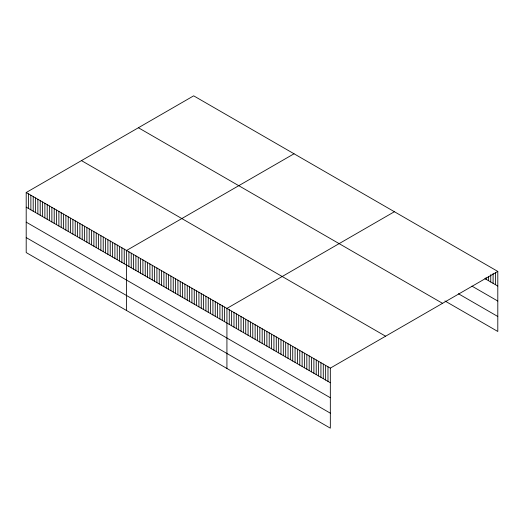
<?xml version="1.0" encoding="UTF-8"?>
<svg xmlns="http://www.w3.org/2000/svg" width="524" height="524" viewBox="0 0 524 524"><rect width="100%" height="100%" fill="white"/><g stroke="black" fill="none" stroke-linecap="round" stroke-linejoin="round"><path stroke-width="0.79" d="M26.2 192.524L330.33 368.11L330.33 428.167L26.2 252.575L26.2 192.524L193.67 95.833L497.8 271.425L497.8 331.476L444.922 300.946M294.029 153.781L126.566 250.465L126.566 310.522M394.395 211.722L226.925 308.413L226.925 368.464M330.33 368.11L497.8 271.425M484.877 278.598L497.8 286.058M471.947 286.124L497.8 301.045M458.435 293.761L497.8 316.489M138.402 127.745L442.538 303.331M81.462 160.613L385.599 336.205M26.2 207.157L330.33 382.743M26.2 222.143L330.33 397.736M26.2 237.588L330.33 413.174M495.449 272.506L495.449 284.702M493.097 273.587L493.097 283.346M490.752 274.668L490.752 281.984M488.401 276.567L488.401 280.628M486.049 277.648L486.049 279.272M327.978 366.754L327.978 381.387M325.633 365.398L325.633 380.031M323.282 364.042L323.282 378.675M320.93 362.68L320.93 377.319M318.579 361.324L318.579 375.963M316.227 359.968L316.227 374.608M313.883 358.613L313.883 373.245M311.531 357.257L311.531 371.889M309.18 355.901L309.18 370.534M306.828 354.545L306.828 369.178M304.477 353.183L304.477 367.822M302.132 351.827L302.132 366.466M299.78 350.471L299.78 365.11M297.429 349.115L297.429 363.748M295.077 347.759L295.077 362.392M292.726 346.403L292.726 361.036M290.381 345.047L290.381 359.68M288.03 343.685L288.03 358.324M285.678 342.329L285.678 356.968M283.327 340.973L283.327 355.606M280.975 339.618L280.975 354.25M278.63 338.262L278.63 352.894M276.279 336.906L276.279 351.539M273.928 335.55L273.928 350.183M271.576 334.188L271.576 348.827M269.225 332.832L269.225 347.471M266.88 331.476L266.88 346.109M264.528 330.12L264.528 344.753M262.177 328.764L262.177 343.397M259.825 327.408L259.825 342.041M257.481 326.046L257.481 340.685M255.129 324.69L255.129 339.329M252.778 323.334L252.778 337.973M250.426 321.978L250.426 336.611M248.075 320.623L248.075 335.255M245.73 319.267L245.73 333.899M243.378 317.911L243.378 332.543M241.027 316.548L241.027 331.188M238.675 315.193L238.675 329.832M236.324 313.837L236.324 328.476M233.979 312.481L233.979 327.114M231.628 311.125L231.628 325.758M229.276 309.769L229.276 324.402M224.593 307.064L224.593 321.697M222.261 305.715L222.261 320.347M219.923 304.365L219.923 319.005M217.591 303.023L217.591 317.655M215.253 301.673L215.253 316.306M212.921 300.324L212.921 314.963M210.589 298.975L210.589 313.614M208.251 297.632L208.251 312.265M205.919 296.283L205.919 310.915M203.587 294.933L203.587 309.573M201.249 293.591L201.249 308.223M198.917 292.241L198.917 306.874M196.585 290.892L196.585 305.525M194.247 289.543L194.247 304.182M191.915 288.2L191.915 302.833M189.583 286.851L189.583 301.483M187.245 285.501L187.245 300.141M184.913 284.152L184.913 298.791M182.581 282.809L182.581 297.442M180.243 281.46L180.243 296.093M177.911 280.111L177.911 294.75M175.579 278.768L175.579 293.401M173.241 277.419L173.241 292.051M170.909 276.069L170.909 290.702M168.577 274.72L168.577 289.359M166.239 273.377L166.239 288.01M163.907 272.028L163.907 286.661M161.575 270.679L161.575 285.311M159.237 269.329L159.237 283.969M156.905 267.987L156.905 282.619M154.573 266.637L154.573 281.27M152.235 265.288L152.235 279.927M149.903 263.939L149.903 278.578M147.572 262.596L147.572 277.229M145.233 261.247L145.233 275.879M142.901 259.897L142.901 274.537M140.57 258.555L140.57 273.187M138.231 257.205L138.231 271.838M135.899 255.856L135.899 270.489M133.568 254.507L133.568 269.146M131.229 253.164L131.229 267.797M128.897 251.815L128.897 266.447M124.227 249.116L124.227 263.755M121.895 247.773L121.895 262.406M119.564 246.424L119.564 261.057M117.225 245.075L117.225 259.714M114.894 243.732L114.894 258.365M112.562 242.383L112.562 257.015M110.223 241.033L110.223 255.666M107.892 239.684L107.892 254.323M105.56 238.341L105.56 252.974M103.221 236.992L103.221 251.625M100.89 235.643L100.89 250.276M98.558 234.293L98.558 248.933M96.22 232.951L96.22 247.583M93.888 231.601L93.888 246.234M91.556 230.252L91.556 244.891M89.218 228.903L89.218 243.542M86.886 227.56L86.886 242.193M84.547 226.211L84.547 240.844M82.216 224.862L82.216 239.501M79.884 223.519L79.884 238.151M77.545 222.169L77.545 236.802M75.214 220.82L75.214 235.453M72.882 219.471L72.882 234.11M70.544 218.128L70.544 232.761M68.212 216.779L68.212 231.412M65.88 215.429L65.88 230.069M63.542 214.08L63.542 228.719M61.21 212.737L61.21 227.37M58.878 211.388L58.878 226.021M56.54 210.039L56.54 224.678M54.208 208.696L54.208 223.329M51.876 207.347L51.876 221.98M49.538 205.998L49.538 220.63M47.206 204.648L47.206 219.287M44.874 203.305L44.874 217.938M42.536 201.956L42.536 216.589M40.204 200.607L40.204 215.24M37.872 199.258L37.872 213.897M35.534 197.915L35.534 212.548M33.202 196.566L33.202 211.198M30.87 195.216L30.87 209.855M28.532 193.867L28.532 208.506"/></g></svg>
